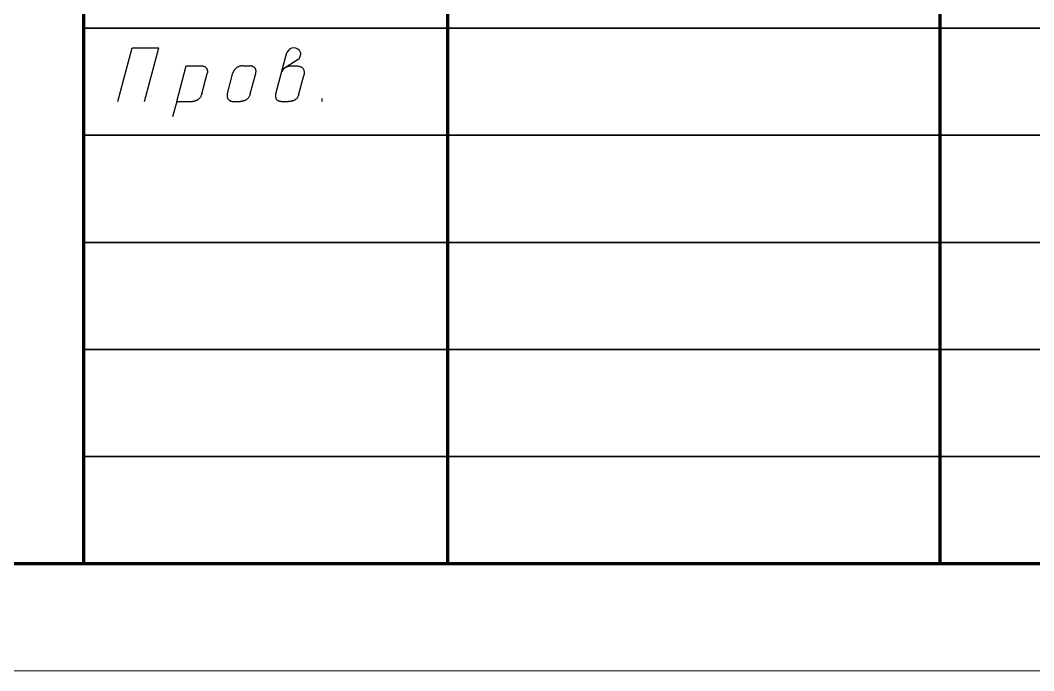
# Model space of a CAD drawing. Header units: millimetres. Extents: x 0 to 1189, y 0 to 841.
# Drawn here: x 996.03 to 1043.38, y 0 to 30.37 of the extents above; entities that cross this region are included whole.
import ezdxf

# ---------------------------------------------------------------- set-up
doc = ezdxf.new("R2010")
doc.units = ezdxf.units.MM
doc.layers.get('0').update_dxf_attribs({"linetype": 'CONTINUOUS', "lineweight": 0})

msp = doc.modelspace()

# ---------------------------------------------------------------- linework, layer by layer
at = {"lineweight": 70}
for p, q in [((999, 5), (999, 60)), ((1016, 5), (1016, 60)), ((1039, 5), (1039, 60)), ((20, 5), (1184, 5))]:
    msp.add_line(p, q, dxfattribs=at)
at = {"lineweight": 35}
for p, q in [((999, 30), (1064, 30)), ((999, 25), (1064, 25)), ((999, 20), (1064, 20)), ((999, 15), (1064, 15)), ((999, 10), (1064, 10))]:
    msp.add_line(p, q, dxfattribs=at)
at = {"linetype": 'CONTINUOUS', "lineweight": 25}
for p, q in [((1000.585, 26.575), (1001.255, 29.075)), ((1001.255, 29.075), (1002.505, 29.075)), ((1001.835, 26.575), (1002.505, 29.075)), ((1007.988, 26.992), (1008.487, 28.858)), ((1009.018, 28.543), (1008.278, 28.075)), ((1009.018, 28.543), (1009.017, 28.542)), ((1009.017, 28.542), (1009.018, 28.543)), ((1009.017, 28.542), (1009.017, 28.542)), ((1009.02, 28.544), (1009.018, 28.543)), ((1009.022, 28.546), (1009.02, 28.544)), ((1009.024, 28.549), (1009.022, 28.546)), ((1009.027, 28.552), (1009.024, 28.549)), ((1009.031, 28.555), (1009.027, 28.552)), ((1009.035, 28.56), (1009.031, 28.555)), ((1009.039, 28.565), (1009.035, 28.56)), ((1009.044, 28.571), (1009.039, 28.565)), ((1009.049, 28.577), (1009.044, 28.571)), ((1009.054, 28.585), (1009.049, 28.577)), ((1009.059, 28.593), (1009.054, 28.585)), ((1009.065, 28.602), (1009.059, 28.593)), ((1009.07, 28.611), (1009.065, 28.602)), ((1009.076, 28.622), (1009.07, 28.611)), ((1009.081, 28.633), (1009.076, 28.622)), ((1009.086, 28.645), (1009.081, 28.633)), ((1009.091, 28.658), (1009.086, 28.645)), ((1009.096, 28.672), (1009.091, 28.658)), ((1009.101, 28.687), (1009.096, 28.672)), ((1009.105, 28.703), (1009.101, 28.687)), ((1009.109, 28.72), (1009.105, 28.703)), ((1009.112, 28.738), (1009.109, 28.72)), ((1009.116, 28.757), (1009.112, 28.738)), ((1009.118, 28.777), (1009.116, 28.757)), ((1009.12, 28.798), (1009.118, 28.777)), ((1009.121, 28.82), (1009.12, 28.798)), ((1009.122, 28.843), (1009.121, 28.82)), ((1009.122, 28.867), (1009.122, 28.843)), ((1003.338, 26.575), (1003.785, 28.242)), ((1003.785, 28.242), (1004.475, 28.242)), ((1004.475, 28.242), (1004.51, 28.241)), ((1004.51, 28.241), (1004.543, 28.237)), ((1004.543, 28.237), (1004.573, 28.232)), ((1004.573, 28.232), (1004.6, 28.225)), ((1004.6, 28.225), (1004.625, 28.216)), ((1004.625, 28.216), (1004.647, 28.206)), ((1004.647, 28.206), (1004.667, 28.195)), ((1004.667, 28.195), (1004.685, 28.182)), ((1004.685, 28.182), (1004.7, 28.168)), ((1004.7, 28.168), (1004.714, 28.153)), ((1004.714, 28.153), (1004.726, 28.137)), ((1004.726, 28.137), (1004.737, 28.121)), ((1004.737, 28.121), (1004.745, 28.104)), ((1004.745, 28.104), (1004.752, 28.087)), ((1004.752, 28.087), (1004.758, 28.07)), ((1004.758, 28.07), (1004.763, 28.052)), ((1004.763, 28.052), (1004.766, 28.035)), ((1004.766, 28.035), (1004.769, 28.018)), ((1004.769, 28.018), (1004.77, 28.001)), ((1004.77, 27.942), (1004.769, 27.93)), ((1004.77, 28.001), (1004.771, 27.985)), ((1004.771, 27.955), (1004.77, 27.942)), ((1004.771, 27.985), (1004.771, 27.97)), ((1004.771, 27.97), (1004.771, 27.955)), ((1005.973, 27.944), (1005.97, 27.936)), ((1005.977, 27.953), (1005.973, 27.944)), ((1005.981, 27.964), (1005.977, 27.953)), ((1005.986, 27.975), (1005.981, 27.964)), ((1005.993, 27.988), (1005.986, 27.975)), ((1006, 28.001), (1005.993, 27.988)), ((1006.008, 28.015), (1006, 28.001)), ((1006.017, 28.029), (1006.008, 28.015)), ((1006.027, 28.044), (1006.017, 28.029)), ((1006.038, 28.059), (1006.027, 28.044)), ((1006.05, 28.075), (1006.038, 28.059)), ((1006.064, 28.09), (1006.05, 28.075)), ((1006.078, 28.105), (1006.064, 28.09)), ((1006.094, 28.12), (1006.078, 28.105)), ((1006.112, 28.135), (1006.094, 28.12)), ((1006.13, 28.15), (1006.112, 28.135)), ((1006.151, 28.163), (1006.13, 28.15)), ((1006.172, 28.177), (1006.151, 28.163)), ((1006.195, 28.189), (1006.172, 28.177)), ((1006.22, 28.2), (1006.195, 28.189)), ((1006.246, 28.21), (1006.22, 28.2)), ((1006.273, 28.219), (1006.246, 28.21)), ((1006.303, 28.227), (1006.273, 28.219)), ((1006.334, 28.233), (1006.303, 28.227)), ((1006.367, 28.238), (1006.334, 28.233)), ((1006.402, 28.241), (1006.367, 28.238)), ((1006.438, 28.242), (1006.402, 28.241)), ((1006.438, 28.242), (1006.751, 28.242)), ((1006.754, 28.242), (1006.751, 28.242)), ((1006.751, 28.242), (1006.751, 28.242)), ((1006.759, 28.241), (1006.754, 28.242)), ((1006.766, 28.241), (1006.759, 28.241)), ((1006.774, 28.24), (1006.766, 28.241)), ((1006.784, 28.239), (1006.774, 28.24)), ((1006.796, 28.238), (1006.784, 28.239)), ((1006.808, 28.236), (1006.796, 28.238)), ((1006.822, 28.233), (1006.808, 28.236)), ((1006.836, 28.23), (1006.822, 28.233)), ((1006.851, 28.226), (1006.836, 28.23)), ((1006.867, 28.221), (1006.851, 28.226)), ((1006.883, 28.215), (1006.867, 28.221)), ((1006.899, 28.209), (1006.883, 28.215)), ((1006.915, 28.201), (1006.899, 28.209)), ((1006.931, 28.192), (1006.915, 28.201)), ((1006.946, 28.182), (1006.931, 28.192)), ((1006.961, 28.171), (1006.946, 28.182)), ((1006.975, 28.159), (1006.961, 28.171)), ((1006.989, 28.145), (1006.975, 28.159)), ((1007.001, 28.13), (1006.989, 28.145)), ((1007.012, 28.113), (1007.001, 28.13)), ((1007.021, 28.095), (1007.012, 28.113)), ((1007.03, 28.074), (1007.021, 28.095)), ((1007.036, 28.053), (1007.03, 28.074)), ((1007.035, 27.915), (1007.04, 27.947)), ((1007.04, 28.029), (1007.036, 28.053)), ((1007.042, 28.004), (1007.04, 28.029)), ((1007.04, 27.947), (1007.042, 27.976)), ((1007.042, 27.976), (1007.042, 28.004)), ((1008.238, 27.924), (1008.249, 27.955)), ((1008.249, 27.955), (1008.261, 27.983)), ((1008.261, 27.983), (1008.275, 28.01)), ((1008.275, 28.01), (1008.289, 28.034)), ((1008.289, 28.034), (1008.304, 28.057)), ((1008.304, 28.057), (1008.32, 28.078)), ((1008.32, 28.078), (1008.337, 28.097)), ((1008.337, 28.097), (1008.354, 28.115)), ((1008.354, 28.115), (1008.372, 28.131)), ((1008.372, 28.131), (1008.391, 28.146)), ((1008.391, 28.146), (1008.409, 28.16)), ((1008.409, 28.16), (1008.428, 28.172)), ((1008.428, 28.172), (1008.447, 28.183)), ((1008.447, 28.183), (1008.466, 28.192)), ((1008.466, 28.192), (1008.485, 28.201)), ((1008.485, 28.201), (1008.503, 28.208)), ((1008.503, 28.208), (1008.522, 28.215)), ((1008.522, 28.215), (1008.54, 28.22)), ((1008.54, 28.22), (1008.557, 28.225)), ((1008.557, 28.225), (1008.574, 28.229)), ((1008.574, 28.229), (1008.59, 28.233)), ((1008.59, 28.233), (1008.606, 28.235)), ((1008.606, 28.235), (1008.62, 28.237)), ((1008.62, 28.237), (1008.634, 28.239)), ((1008.634, 28.239), (1008.646, 28.24)), ((1008.646, 28.24), (1008.657, 28.241)), ((1008.657, 28.241), (1008.667, 28.241)), ((1008.667, 28.241), (1008.676, 28.242)), ((1008.676, 28.242), (1008.683, 28.242)), ((1008.683, 28.242), (1008.688, 28.242)), ((1008.688, 28.242), (1008.895, 28.242)), ((1008.895, 28.242), (1008.941, 28.24)), ((1008.941, 28.24), (1008.984, 28.236)), ((1008.984, 28.236), (1009.023, 28.23)), ((1009.023, 28.23), (1009.059, 28.222)), ((1009.059, 28.222), (1009.092, 28.212)), ((1009.092, 28.212), (1009.121, 28.201)), ((1009.121, 28.201), (1009.148, 28.187)), ((1009.148, 28.187), (1009.172, 28.173)), ((1009.172, 28.173), (1009.193, 28.157)), ((1009.193, 28.157), (1009.212, 28.14)), ((1009.212, 28.14), (1009.228, 28.122)), ((1009.228, 28.122), (1009.242, 28.103)), ((1009.242, 28.103), (1009.254, 28.084)), ((1009.254, 28.084), (1009.264, 28.064)), ((1009.264, 28.064), (1009.273, 28.043)), ((1009.273, 28.043), (1009.279, 28.023)), ((1009.279, 28.023), (1009.284, 28.002)), ((1009.284, 28.002), (1009.288, 27.982)), ((1009.288, 27.982), (1009.291, 27.962)), ((1009.291, 27.962), (1009.292, 27.942)), ((1009.292, 27.942), (1009.292, 27.923)), ((1004.505, 26.927), (1004.762, 27.888)), ((1004.763, 27.89), (1004.762, 27.888)), ((1004.762, 27.888), (1004.762, 27.888)), ((1004.764, 27.895), (1004.763, 27.89)), ((1004.765, 27.901), (1004.764, 27.895)), ((1004.766, 27.909), (1004.765, 27.901)), ((1004.768, 27.919), (1004.766, 27.909)), ((1004.769, 27.93), (1004.768, 27.919)), ((1005.706, 26.954), (1005.965, 27.921)), ((1005.966, 27.922), (1005.965, 27.921)), ((1005.967, 27.925), (1005.966, 27.922)), ((1005.968, 27.93), (1005.967, 27.925)), ((1005.97, 27.936), (1005.968, 27.93)), ((1006.771, 26.928), (1007.027, 27.881)), ((1007.027, 27.881), (1007.035, 27.915)), ((1008.229, 27.892), (1008.238, 27.924)), ((1009.028, 26.875), (1009.275, 27.796)), ((1009.276, 27.801), (1009.275, 27.796)), ((1009.278, 27.808), (1009.276, 27.801)), ((1009.28, 27.818), (1009.278, 27.808)), ((1009.283, 27.829), (1009.28, 27.818)), ((1009.285, 27.841), (1009.283, 27.829)), ((1009.287, 27.855), (1009.285, 27.841)), ((1009.289, 27.87), (1009.287, 27.855)), ((1009.291, 27.887), (1009.289, 27.87)), ((1009.292, 27.905), (1009.291, 27.887)), ((1009.292, 27.923), (1009.292, 27.905)), ((1007.986, 26.986), (1007.988, 26.992)), ((1003.338, 26.575), (1003.147, 25.861)), ((1003.338, 26.575), (1004.072, 26.575)), ((1004.073, 26.575), (1004.072, 26.575)), ((1004.077, 26.575), (1004.073, 26.575)), ((1004.082, 26.575), (1004.077, 26.575)), ((1004.089, 26.576), (1004.082, 26.575)), ((1004.097, 26.577), (1004.089, 26.576)), ((1004.107, 26.578), (1004.097, 26.577)), ((1004.119, 26.579), (1004.107, 26.578)), ((1004.131, 26.581), (1004.119, 26.579)), ((1004.145, 26.584), (1004.131, 26.581)), ((1004.16, 26.587), (1004.145, 26.584)), ((1004.176, 26.591), (1004.16, 26.587)), ((1004.192, 26.596), (1004.176, 26.591)), ((1004.209, 26.602), (1004.192, 26.596)), ((1004.227, 26.608), (1004.209, 26.602)), ((1004.245, 26.616), (1004.227, 26.608)), ((1004.264, 26.624), (1004.245, 26.616)), ((1004.283, 26.634), (1004.264, 26.624)), ((1004.302, 26.645), (1004.283, 26.634)), ((1004.321, 26.657), (1004.302, 26.645)), ((1004.339, 26.67), (1004.321, 26.657)), ((1004.358, 26.685), (1004.339, 26.67)), ((1004.376, 26.702), (1004.358, 26.685)), ((1004.394, 26.72), (1004.376, 26.702)), ((1004.411, 26.739), (1004.394, 26.72)), ((1004.427, 26.76), (1004.411, 26.739)), ((1004.443, 26.783), (1004.427, 26.76)), ((1004.458, 26.808), (1004.443, 26.783)), ((1004.471, 26.835), (1004.458, 26.808)), ((1004.484, 26.863), (1004.471, 26.835)), ((1004.495, 26.894), (1004.484, 26.863)), ((1004.505, 26.927), (1004.495, 26.894)), ((1005.692, 26.885), (1005.69, 26.854)), ((1005.69, 26.854), (1005.69, 26.825)), ((1005.69, 26.825), (1005.692, 26.798)), ((1005.698, 26.918), (1005.692, 26.885)), ((1005.692, 26.798), (1005.697, 26.774)), ((1005.697, 26.774), (1005.703, 26.751)), ((1005.706, 26.954), (1005.698, 26.918)), ((1005.703, 26.751), (1005.711, 26.73)), ((1005.711, 26.73), (1005.721, 26.71)), ((1005.721, 26.71), (1005.733, 26.693)), ((1005.733, 26.693), (1005.745, 26.677)), ((1005.745, 26.677), (1005.759, 26.662)), ((1005.759, 26.662), (1005.773, 26.649)), ((1005.773, 26.649), (1005.788, 26.638)), ((1005.788, 26.638), (1005.803, 26.627)), ((1005.803, 26.627), (1005.819, 26.618)), ((1005.819, 26.618), (1005.835, 26.61)), ((1005.835, 26.61), (1005.851, 26.603)), ((1005.851, 26.603), (1005.866, 26.597)), ((1005.866, 26.597), (1005.881, 26.592)), ((1005.881, 26.592), (1005.895, 26.588)), ((1005.895, 26.588), (1005.908, 26.584)), ((1005.908, 26.584), (1005.921, 26.582)), ((1005.921, 26.582), (1005.932, 26.579)), ((1005.932, 26.579), (1005.941, 26.578)), ((1005.941, 26.578), (1005.949, 26.577)), ((1005.949, 26.577), (1005.955, 26.576)), ((1005.955, 26.576), (1005.959, 26.575)), ((1005.96, 26.575), (1005.957, 26.575)), ((1005.957, 26.575), (1006.303, 26.575)), ((1005.959, 26.575), (1005.961, 26.575)), ((1005.961, 26.575), (1005.96, 26.575)), ((1006.306, 26.575), (1006.303, 26.575)), ((1006.312, 26.575), (1006.306, 26.575)), ((1006.319, 26.575), (1006.312, 26.575)), ((1006.328, 26.576), (1006.319, 26.575)), ((1006.338, 26.577), (1006.328, 26.576)), ((1006.35, 26.578), (1006.338, 26.577)), ((1006.363, 26.579), (1006.35, 26.578)), ((1006.378, 26.581), (1006.363, 26.579)), ((1006.393, 26.584), (1006.378, 26.581)), ((1006.41, 26.587), (1006.393, 26.584)), ((1006.427, 26.591), (1006.41, 26.587)), ((1006.445, 26.596), (1006.427, 26.591)), ((1006.463, 26.601), (1006.445, 26.596)), ((1006.483, 26.608), (1006.463, 26.601)), ((1006.502, 26.615), (1006.483, 26.608)), ((1006.522, 26.624), (1006.502, 26.615)), ((1006.542, 26.633), (1006.522, 26.624)), ((1006.562, 26.644), (1006.542, 26.633)), ((1006.581, 26.656), (1006.562, 26.644)), ((1006.601, 26.67), (1006.581, 26.656)), ((1006.62, 26.685), (1006.601, 26.67)), ((1006.639, 26.701), (1006.62, 26.685)), ((1006.658, 26.719), (1006.639, 26.701)), ((1006.675, 26.739), (1006.658, 26.719)), ((1006.692, 26.76), (1006.675, 26.739)), ((1006.708, 26.783), (1006.692, 26.76)), ((1006.723, 26.808), (1006.708, 26.783)), ((1006.737, 26.835), (1006.723, 26.808)), ((1006.75, 26.864), (1006.737, 26.835)), ((1006.762, 26.895), (1006.75, 26.864)), ((1006.771, 26.928), (1006.762, 26.895)), ((1007.964, 26.849), (1007.965, 26.867)), ((1007.964, 26.83), (1007.964, 26.849)), ((1007.964, 26.811), (1007.964, 26.83)), ((1007.966, 26.792), (1007.964, 26.811)), ((1007.965, 26.867), (1007.967, 26.884)), ((1007.968, 26.773), (1007.966, 26.792)), ((1007.967, 26.884), (1007.969, 26.901)), ((1007.971, 26.755), (1007.968, 26.773)), ((1007.969, 26.901), (1007.971, 26.917)), ((1007.971, 26.917), (1007.974, 26.932)), ((1007.976, 26.736), (1007.971, 26.755)), ((1007.974, 26.932), (1007.976, 26.945)), ((1007.976, 26.945), (1007.979, 26.958)), ((1007.981, 26.718), (1007.976, 26.736)), ((1007.979, 26.958), (1007.982, 26.969)), ((1007.988, 26.7), (1007.981, 26.718)), ((1007.982, 26.969), (1007.984, 26.978)), ((1007.984, 26.978), (1007.986, 26.986)), ((1007.997, 26.683), (1007.988, 26.7)), ((1008.007, 26.666), (1007.997, 26.683)), ((1008.019, 26.651), (1008.007, 26.666)), ((1008.033, 26.636), (1008.019, 26.651)), ((1008.048, 26.623), (1008.033, 26.636)), ((1008.066, 26.611), (1008.048, 26.623)), ((1008.086, 26.601), (1008.066, 26.611)), ((1008.108, 26.592), (1008.086, 26.601)), ((1008.132, 26.585), (1008.108, 26.592)), ((1008.159, 26.579), (1008.132, 26.585)), ((1008.188, 26.576), (1008.159, 26.579)), ((1008.22, 26.575), (1008.188, 26.576)), ((1008.22, 26.575), (1008.558, 26.575)), ((1008.565, 26.575), (1008.558, 26.575)), ((1008.574, 26.575), (1008.565, 26.575)), ((1008.584, 26.575), (1008.574, 26.575)), ((1008.596, 26.576), (1008.584, 26.575)), ((1008.608, 26.576), (1008.596, 26.576)), ((1008.622, 26.577), (1008.608, 26.576)), ((1008.637, 26.579), (1008.622, 26.577)), ((1008.653, 26.58), (1008.637, 26.579)), ((1008.669, 26.582), (1008.653, 26.58)), ((1008.686, 26.585), (1008.669, 26.582)), ((1008.704, 26.589), (1008.686, 26.585)), ((1008.722, 26.592), (1008.704, 26.589)), ((1008.741, 26.597), (1008.722, 26.592)), ((1008.76, 26.603), (1008.741, 26.597)), ((1008.779, 26.609), (1008.76, 26.603)), ((1008.798, 26.616), (1008.779, 26.609)), ((1008.817, 26.625), (1008.798, 26.616)), ((1008.836, 26.634), (1008.817, 26.625)), ((1008.855, 26.644), (1008.836, 26.634)), ((1008.874, 26.656), (1008.855, 26.644)), ((1008.892, 26.668), (1008.874, 26.656)), ((1008.909, 26.682), (1008.892, 26.668)), ((1008.926, 26.698), (1008.909, 26.682)), ((1008.943, 26.714), (1008.926, 26.698)), ((1008.958, 26.732), (1008.943, 26.714)), ((1008.973, 26.752), (1008.958, 26.732)), ((1008.986, 26.773), (1008.973, 26.752)), ((1008.999, 26.796), (1008.986, 26.773)), ((1009.01, 26.821), (1008.999, 26.796)), ((1009.02, 26.847), (1009.01, 26.821)), ((1009.028, 26.875), (1009.02, 26.847)), ((1010.126, 26.575), (1010.126, 26.714))]:
    msp.add_line(p, q, dxfattribs=at)
msp.add_line((0, 0), (1189, 0))
msp.add_arc((1008.807, 28.734), 0.342, 22.9865, 158.7741, dxfattribs=at)

doc.saveas('drawing.dxf')
